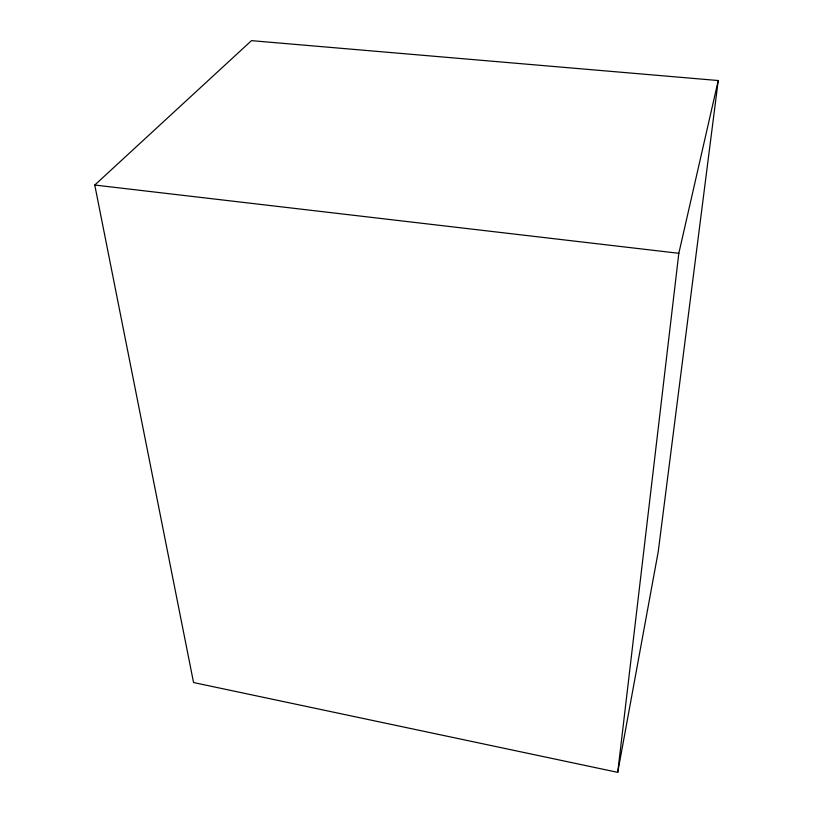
<?xml version="1.0" encoding="UTF-8"?>
<svg xmlns="http://www.w3.org/2000/svg" width="813" height="813" viewBox="0 0 813 813"><rect width="100%" height="100%" fill="white"/><g stroke="black" fill="none" stroke-linecap="round" stroke-linejoin="round"><path stroke-width="1.22" d="M617.728 772.35L678.825 253.3L718.235 80.538L251.471 40.65L94.765 185.039L193.555 682.544L617.728 772.35L658.205 551.854L718.235 80.538M94.765 185.039L678.825 253.3"/></g></svg>
